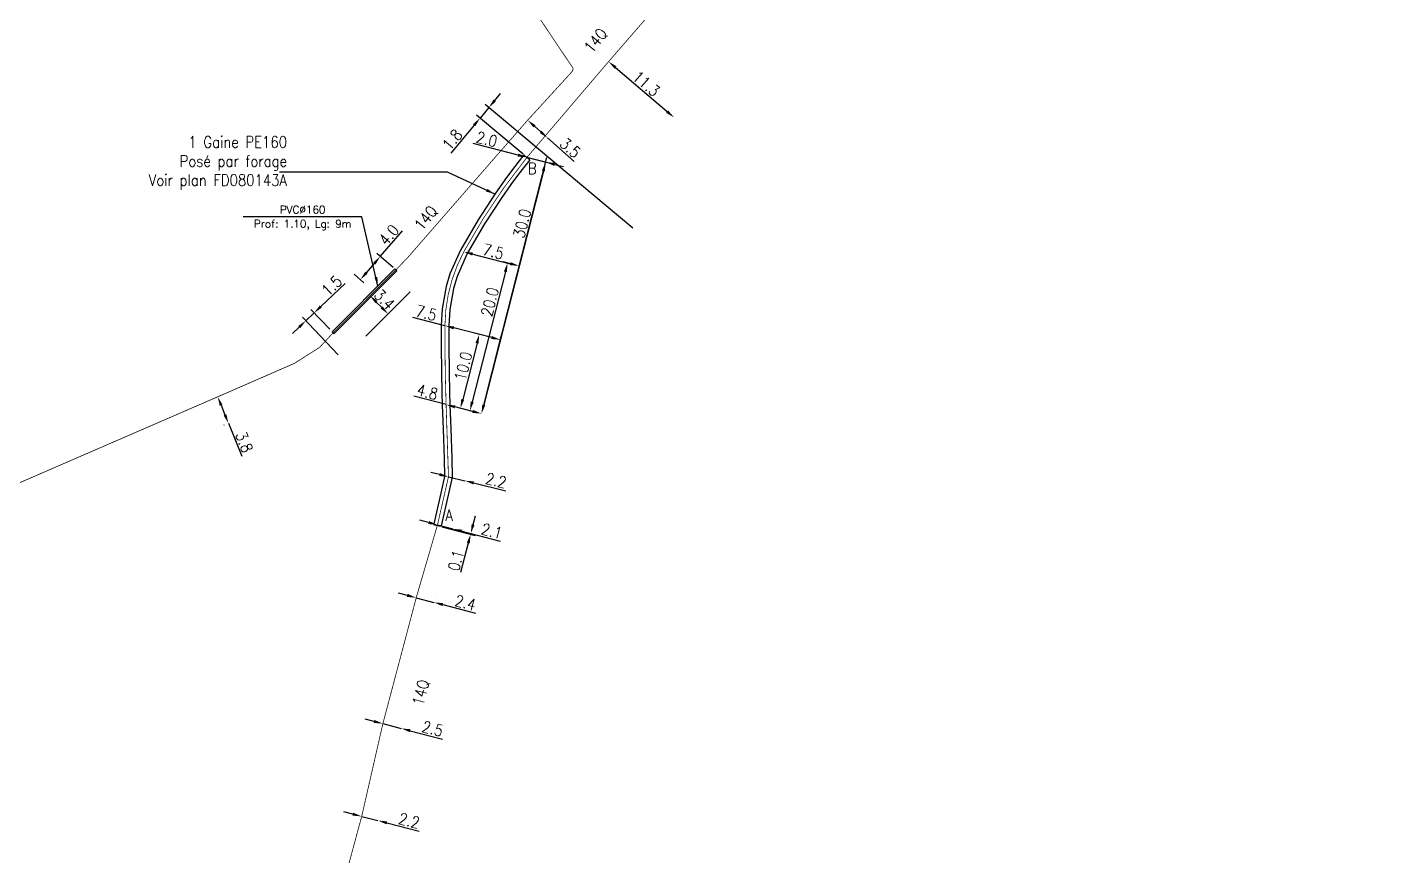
# Model space of a CAD drawing. Header units: millimetres. Extents: x 79997 to 81000, y 143376 to 144000.
# Drawn here: x 80105.6 to 80284.5, y 143750.9 to 143859.6 of the extents above; entities that cross this region are included whole.
import ezdxf
from ezdxf.enums import TextEntityAlignment as Align

# ---------------------------------------------------------------- set-up
doc = ezdxf.new("R2010")
doc.units = ezdxf.units.MM
doc.header["$PDMODE"] = 34
doc.linetypes.add('S_SIGNAL', pattern=[10, 4, -1.5, 0, -1.5, 0, -1.5, 0, -1.5])
doc.linetypes.add('S_ST', pattern=[14, 8, -1.5, 0, -1.5, 0, -1.5, 0, -1.5])
doc.layers.get('DEFPOINTS').update_dxf_attribs({"linetype": 'CONTINUOUS'})
doc.layers.add('S_100', color=5, linetype='S_SIGNAL')
doc.layers.add('S_400', color=7, linetype='CONTINUOUS')
doc.styles.get("Standard").update_dxf_attribs({"font": 'romans.shx', "width": 0.85})
doc.dimstyles.get("Standard").update_dxf_attribs({"dimtxt": 1.5, "dimasz": 1.2, "dimexe": 0.625, "dimexo": 0.625, "dimgap": 0.25, "dimtad": 1, "dimdec": 1, "dimzin": 0, "dimdsep": 46, "dimtxsty": 'Standard', "dimcen": -0.5, "dimadec": 0, "dimazin": 0, "dimtfac": 1, "dimtdec": 1, "dimtmove": 0, "dimatfit": 3, "dimfxl": 0, "dimtolj": 1, "dimtzin": 0, "dimarcsym": 0})

# ---------------------------------------------------------------- blocks, each defined once
blk = doc.blocks.new('*D5')
at = {"layer": 'DEFPOINTS', "color": 0, "linetype": 'Continuous', "transparency": 16777216}
for p in [(80171.33, 143847.38), (80173.95, 143845.06), (80173.95, 143845.06)]:
    blk.add_point(p, dxfattribs=at)
at = {"layer": 'S_100', "color": 0, "linetype": 'Continuous', "lineweight": -2, "transparency": 16777216}
for p, q in [((80172.23, 143846.58), (80173.05, 143845.85)), ((80173.95, 143845.06), (80177.45, 143841.96))]:
    blk.add_line(p, q, dxfattribs=at)
at = {"layer": 'S_100', "color": 0, "linetype": 'Continuous', "transparency": 16777216}
for points in [[(80172.36, 143846.73), (80172.09, 143846.43), (80171.33, 143847.38)], [(80173.18, 143846), (80172.92, 143845.7), (80173.95, 143845.06)]]:
    blk.add_solid(points, dxfattribs=at)
at = {"layer": 'S_100', "color": 0, "linetype": 'Continuous', "transparency": 16777216, "insert": (80176.92, 143843.76), "char_height": 1.5, "attachment_point": 5, "rotation": 318.4886}
blk.add_mtext('\\A1;3.5', dxfattribs=at)
blk = doc.blocks.new('*D9')
at = {"layer": 'DEFPOINTS', "color": 0, "linetype": 'Continuous', "transparency": 16777216}
for p in [(80130.64, 143811.1), (80132.04, 143807.63), (80132.05, 143807.63)]:
    blk.add_point(p, dxfattribs=at)
at = {"layer": 'S_100', "color": 0, "linetype": 'Continuous', "lineweight": -2, "transparency": 16777216}
for p, q in [((80130.06, 143810.87), (80130.06, 143810.87)), ((80131.09, 143809.99), (80131.59, 143808.74)), ((80131.47, 143807.39), (80131.46, 143807.39)), ((80132.04, 143807.63), (80133.79, 143803.31))]:
    blk.add_line(p, q, dxfattribs=at)
at = {"layer": 'S_100', "color": 0, "linetype": 'Continuous', "transparency": 16777216}
for points in [[(80131.27, 143810.07), (80130.9, 143809.92), (80130.64, 143811.1)], [(80131.78, 143808.81), (80131.41, 143808.66), (80132.04, 143807.63)]]:
    blk.add_solid(points, dxfattribs=at)
at = {"layer": 'S_100', "color": 0, "linetype": 'Continuous', "transparency": 16777216, "insert": (80134.12, 143805.15), "char_height": 1.5, "attachment_point": 5, "rotation": 292.0255}
blk.add_mtext('\\A1;3.8', dxfattribs=at)
blk = doc.blocks.new('*D78')
at = {"layer": 'DEFPOINTS', "color": 0, "linetype": 'Continuous', "transparency": 16777216}
for p in [(80151.98, 143829.5), (80148.06, 143827.6, 0.23), (80154.14, 143827.64)]:
    blk.add_point(p, dxfattribs=at)
at = {"layer": 'S_400', "color": 0, "linetype": 'Continuous', "lineweight": -2, "transparency": 16777216}
for p, q in [((80151.98, 143829.5), (80154.9, 143832.88)), ((80153.67, 143828.05), (80151.51, 143829.91)), ((80150.15, 143827.38), (80151.2, 143828.59)), ((80148.53, 143827.19), (80149.84, 143826.06))]:
    blk.add_line(p, q, dxfattribs=at)
at = {"layer": 'S_400', "color": 0, "linetype": 'Continuous', "transparency": 16777216}
for points in [[(80151.05, 143828.72), (80151.35, 143828.46), (80151.98, 143829.5)], [(80150, 143827.51), (80150.31, 143827.25), (80149.37, 143826.47)]]:
    blk.add_solid(points, dxfattribs=at)
at = {"layer": 'S_400', "color": 0, "linetype": 'Continuous', "transparency": 16777216, "insert": (80153.11, 143832.34), "char_height": 1.5, "attachment_point": 5, "rotation": 49.2262}
blk.add_mtext('\\A1;4.0', dxfattribs=at)
blk = doc.blocks.new('*D79')
at = {"layer": 'DEFPOINTS', "color": 0, "linetype": 'Continuous', "transparency": 16777216}
for p in [(80143.3, 143822.11), (80145.78, 143819.5), (80146.89, 143816.15, 0.83)]:
    blk.add_point(p, dxfattribs=at)
at = {"layer": 'S_400', "color": 0, "linetype": 'Continuous', "lineweight": -2, "transparency": 16777216}
for p, q in [((80144.17, 143822.94), (80147.38, 143825.98)), ((80145.35, 143819.95), (80142.87, 143822.56)), ((80146.46, 143816.6), (80141.78, 143821.53)), ((80142.21, 143821.08), (80143.3, 143822.11)), ((80141.34, 143820.25), (80140.47, 143819.42))]:
    blk.add_line(p, q, dxfattribs=at)
at = {"layer": 'S_400', "color": 0, "linetype": 'Continuous', "transparency": 16777216}
for points in [[(80144.04, 143823.08), (80144.31, 143822.79), (80143.3, 143822.11)], [(80141.21, 143820.39), (80141.48, 143820.1), (80142.21, 143821.08)]]:
    blk.add_solid(points, dxfattribs=at)
at = {"layer": 'S_400', "color": 0, "linetype": 'Continuous', "transparency": 16777216, "insert": (80145.61, 143825.67), "char_height": 1.5, "attachment_point": 5, "rotation": 43.5064}
blk.add_mtext('\\A1;1.5', dxfattribs=at)
blk = doc.blocks.new('*D81')
at = {"layer": 'DEFPOINTS', "color": 0, "linetype": 'Continuous', "transparency": 16777216}
for p in [(80150.62, 143824.38), (80153.01, 143821.97), (80153.01, 143821.97)]:
    blk.add_point(p, dxfattribs=at)
at = {"layer": 'S_400', "color": 0, "linetype": 'Continuous', "lineweight": -2, "transparency": 16777216}
blk.add_line((80151.46, 143823.53), (80152.17, 143822.82), dxfattribs=at)
at = {"layer": 'S_400', "color": 0, "linetype": 'Continuous', "transparency": 16777216}
for points in [[(80151.6, 143823.67), (80151.32, 143823.39), (80150.62, 143824.38)], [(80152.31, 143822.96), (80152.02, 143822.68), (80153.01, 143821.97)]]:
    blk.add_solid(points, dxfattribs=at)
at = {"layer": 'S_400', "color": 0, "linetype": 'Continuous', "transparency": 16777216, "insert": (80152.52, 143823.88), "char_height": 1.5, "attachment_point": 5, "rotation": 314.7571}
blk.add_mtext('\\A1;3.4', dxfattribs=at)
blk = doc.blocks.new('*D94')
at = {"layer": 'DEFPOINTS', "color": 0, "linetype": 'Continuous', "transparency": 16777216}
for p in [(80166.23, 143849.04), (80171.23, 143842.51), (80185.63, 143832.83)]:
    blk.add_point(p, dxfattribs=at)
at = {"layer": 'S_400', "color": 0, "linetype": 'Continuous', "lineweight": -2, "transparency": 16777216}
for p, q in [((80185.15, 143833.23), (80165.75, 143849.44)), ((80167, 143849.96), (80167.77, 143850.88)), ((80170.75, 143842.91), (80164.59, 143848.06)), ((80166.23, 143849.04), (80165.07, 143847.66)), ((80164.3, 143846.73), (80161.23, 143843.05))]:
    blk.add_line(p, q, dxfattribs=at)
at = {"layer": 'S_400', "color": 0, "linetype": 'Continuous', "transparency": 16777216}
for points in [[(80166.84, 143850.09), (80167.15, 143849.83), (80166.23, 143849.04)], [(80164.15, 143846.86), (80164.46, 143846.61), (80165.07, 143847.66)]]:
    blk.add_solid(points, dxfattribs=at)
at = {"layer": 'S_400', "color": 0, "linetype": 'Continuous', "transparency": 16777216, "insert": (80161.42, 143844.84), "char_height": 1.5, "attachment_point": 5, "rotation": 50.1308}
blk.add_mtext('\\A1;1.8', dxfattribs=at)
blk = doc.blocks.new('*D95')
at = {"layer": 'DEFPOINTS', "color": 0, "linetype": 'Continuous', "transparency": 16777216}
for p in [(80160.47, 143820.43), (80167.74, 143818.58), (80165.27, 143808.89)]:
    blk.add_point(p, dxfattribs=at)
at = {"layer": 'S_100', "color": 0, "linetype": 'Continuous', "lineweight": -2, "transparency": 16777216}
for p, q in [((80160.47, 143820.43), (80156.24, 143821.51)), ((80160.32, 143819.83), (80160.32, 143819.83)), ((80166.58, 143818.87), (80161.63, 143820.14)), ((80165.42, 143809.49), (80167.89, 143819.18))]:
    blk.add_line(p, q, dxfattribs=at)
at = {"layer": 'S_100', "color": 0, "linetype": 'Continuous', "transparency": 16777216}
for points in [[(80161.68, 143820.33), (80161.58, 143819.94), (80160.47, 143820.43)], [(80166.63, 143819.07), (80166.53, 143818.68), (80167.74, 143818.58)]]:
    blk.add_solid(points, dxfattribs=at)
at = {"layer": 'S_100', "color": 0, "linetype": 'Continuous', "transparency": 16777216, "insert": (80158.02, 143822.09), "char_height": 1.5, "attachment_point": 5, "rotation": 345.6899}
blk.add_mtext('\\A1;7.5', dxfattribs=at)
blk = doc.blocks.new('*D96')
at = {"layer": 'DEFPOINTS', "color": 0, "linetype": 'Continuous', "transparency": 16777216}
for p in [(80167.74, 143818.58), (80162.5, 143809.59), (80165.27, 143808.89)]:
    blk.add_point(p, dxfattribs=at)
at = {"layer": 'S_100', "color": 0, "linetype": 'Continuous', "lineweight": -2, "transparency": 16777216}
for p, q in [((80167.13, 143818.73), (80164.37, 143819.44)), ((80164.68, 143818.12), (80162.8, 143810.76)), ((80164.66, 143809.04), (80161.9, 143809.75))]:
    blk.add_line(p, q, dxfattribs=at)
at = {"layer": 'S_100', "color": 0, "linetype": 'Continuous', "transparency": 16777216}
for points in [[(80164.48, 143818.17), (80164.87, 143818.07), (80164.97, 143819.28)], [(80162.61, 143810.81), (80162.99, 143810.71), (80162.5, 143809.59)]]:
    blk.add_solid(points, dxfattribs=at)
at = {"layer": 'S_100', "color": 0, "linetype": 'Continuous', "transparency": 16777216, "insert": (80162.88, 143815.11), "char_height": 1.5, "attachment_point": 5, "rotation": 75.6899}
blk.add_mtext('\\A1;10.0', dxfattribs=at)
blk = doc.blocks.new('*D97')
at = {"layer": 'DEFPOINTS', "color": 0, "linetype": 'Continuous', "transparency": 16777216}
for p in [(80170.21, 143828.27), (80163.75, 143809.28), (80163.75, 143809.28)]:
    blk.add_point(p, dxfattribs=at)
at = {"layer": 'S_100', "color": 0, "linetype": 'Continuous', "lineweight": -2, "transparency": 16777216}
for p, q in [((80169.6, 143828.42), (80168.09, 143828.81)), ((80168.4, 143827.49), (80164.05, 143810.44))]:
    blk.add_line(p, q, dxfattribs=at)
at = {"layer": 'S_100', "color": 0, "linetype": 'Continuous', "transparency": 16777216}
for points in [[(80168.2, 143827.54), (80168.59, 143827.44), (80168.69, 143828.65)], [(80163.85, 143810.49), (80164.24, 143810.39), (80163.75, 143809.28)]]:
    blk.add_solid(points, dxfattribs=at)
at = {"layer": 'S_100', "color": 0, "linetype": 'Continuous', "transparency": 16777216, "insert": (80166.36, 143823.55), "char_height": 1.5, "attachment_point": 5, "rotation": 75.6899}
blk.add_mtext('\\A1;20.0', dxfattribs=at)
blk = doc.blocks.new('*D98')
at = {"layer": 'DEFPOINTS', "color": 0, "linetype": 'Continuous', "transparency": 16777216}
for p in [(80171.23, 143842.51), (80165.27, 143808.89), (80165.27, 143808.89)]:
    blk.add_point(p, dxfattribs=at)
at = {"layer": 'S_400', "color": 0, "linetype": 'Continuous', "lineweight": -2, "transparency": 16777216}
for p, q in [((80171.84, 143842.36), (80174.29, 143841.73)), ((80173.39, 143840.72), (80165.56, 143810.05))]:
    blk.add_line(p, q, dxfattribs=at)
at = {"layer": 'S_400', "color": 0, "linetype": 'Continuous', "transparency": 16777216}
for points in [[(80173.19, 143840.77), (80173.58, 143840.67), (80173.68, 143841.89)], [(80165.37, 143810.1), (80165.76, 143810), (80165.27, 143808.89)]]:
    blk.add_solid(points, dxfattribs=at)
at = {"layer": 'S_400', "color": 0, "linetype": 'Continuous', "transparency": 16777216, "insert": (80170.6, 143833.85), "char_height": 1.5, "attachment_point": 5, "rotation": 75.6899}
blk.add_mtext('\\A1;30.0', dxfattribs=at)
blk = doc.blocks.new('*D99')
at = {"layer": 'DEFPOINTS', "color": 0, "linetype": 'Continuous', "transparency": 16777216}
for p in [(80162.94, 143830.12), (80170.21, 143828.27), (80170.21, 143828.27)]:
    blk.add_point(p, dxfattribs=at)
at = {"layer": 'S_100', "color": 0, "linetype": 'Continuous', "lineweight": -2, "transparency": 16777216}
blk.add_line((80164.11, 143829.82), (80169.05, 143828.56), dxfattribs=at)
at = {"layer": 'S_100', "color": 0, "linetype": 'Continuous', "transparency": 16777216}
for points in [[(80164.16, 143830.02), (80164.06, 143829.63), (80162.94, 143830.12)], [(80169.1, 143828.76), (80169, 143828.37), (80170.21, 143828.27)]]:
    blk.add_solid(points, dxfattribs=at)
at = {"layer": 'S_100', "color": 0, "linetype": 'Continuous', "transparency": 16777216, "insert": (80166.82, 143830.16), "char_height": 1.5, "attachment_point": 5, "rotation": 345.6899}
blk.add_mtext('\\A1;7.5', dxfattribs=at)
blk = doc.blocks.new('*D100')
at = {"layer": 'DEFPOINTS', "color": 0, "linetype": 'Continuous', "transparency": 16777216}
for p in [(80171.23, 143842.51), (80173.68, 143841.89), (80165.27, 143808.89)]:
    blk.add_point(p, dxfattribs=at)
at = {"layer": 'S_400', "color": 0, "linetype": 'Continuous', "lineweight": -2, "transparency": 16777216}
for p, q in [((80170.07, 143842.81), (80164.18, 143844.31)), ((80165.42, 143809.49), (80173.84, 143842.49)), ((80173.68, 143841.89), (80171.23, 143842.51)), ((80174.85, 143841.59), (80176.01, 143841.29))]:
    blk.add_line(p, q, dxfattribs=at)
at = {"layer": 'S_400', "color": 0, "linetype": 'Continuous', "transparency": 16777216}
for points in [[(80170.12, 143843), (80170.02, 143842.61), (80171.23, 143842.51)], [(80174.9, 143841.78), (80174.8, 143841.4), (80173.68, 143841.89)]]:
    blk.add_solid(points, dxfattribs=at)
at = {"layer": 'S_400', "color": 0, "linetype": 'Continuous', "transparency": 16777216, "insert": (80165.96, 143844.89), "char_height": 1.5, "attachment_point": 5, "rotation": 345.6899}
blk.add_mtext('\\A1;2.0', dxfattribs=at)
blk = doc.blocks.new('*D101')
at = {"layer": 'DEFPOINTS', "color": 0, "linetype": 'Continuous', "transparency": 16777216}
for p in [(80160.62, 143810.07), (80165.27, 143808.89), (80165.27, 143808.89)]:
    blk.add_point(p, dxfattribs=at)
at = {"layer": 'S_100', "color": 0, "linetype": 'Continuous', "lineweight": -2, "transparency": 16777216}
for p, q in [((80160.62, 143810.07), (80156.38, 143811.16)), ((80164.1, 143809.18), (80161.78, 143809.78))]:
    blk.add_line(p, q, dxfattribs=at)
at = {"layer": 'S_100', "color": 0, "linetype": 'Continuous', "transparency": 16777216}
for points in [[(80161.83, 143809.97), (80161.73, 143809.58), (80160.62, 143810.07)], [(80164.15, 143809.38), (80164.05, 143808.99), (80165.27, 143808.89)]]:
    blk.add_solid(points, dxfattribs=at)
at = {"layer": 'S_100', "color": 0, "linetype": 'Continuous', "transparency": 16777216, "insert": (80158.16, 143811.73), "char_height": 1.5, "attachment_point": 5, "rotation": 345.6899}
blk.add_mtext('\\A1;4.8', dxfattribs=at)
blk = doc.blocks.new('*D102')
at = {"layer": 'DEFPOINTS', "color": 0, "linetype": 'Continuous', "transparency": 16777216}
for p in [(80159.49, 143794.3), (80161.52, 143793.77), (80161.52, 143793.77)]:
    blk.add_point(p, dxfattribs=at)
at = {"layer": 'S_100', "color": 0, "linetype": 'Continuous', "lineweight": -2, "transparency": 16777216}
for p, q in [((80158.33, 143794.6), (80157.17, 143794.91)), ((80159.49, 143794.3), (80161.52, 143793.77)), ((80162.69, 143793.47), (80167.72, 143792.16))]:
    blk.add_line(p, q, dxfattribs=at)
at = {"layer": 'S_100', "color": 0, "linetype": 'Continuous', "transparency": 16777216}
for points in [[(80158.38, 143794.8), (80158.28, 143794.41), (80159.49, 143794.3)], [(80162.74, 143793.67), (80162.64, 143793.28), (80161.52, 143793.77)]]:
    blk.add_solid(points, dxfattribs=at)
at = {"layer": 'S_100', "color": 0, "linetype": 'Continuous', "transparency": 16777216, "insert": (80166.62, 143793.48), "char_height": 1.5, "attachment_point": 5, "rotation": 345.4321}
blk.add_mtext('\\A1;2.1', dxfattribs=at)
blk = doc.blocks.new('*D103')
at = {"layer": 'DEFPOINTS', "color": 0, "linetype": 'Continuous', "transparency": 16777216}
for p in [(80160.93, 143800.61), (80163.07, 143800.09), (80163.07, 143800.09)]:
    blk.add_point(p, dxfattribs=at)
at = {"layer": 'S_100', "color": 0, "linetype": 'Continuous', "lineweight": -2, "transparency": 16777216}
for p, q in [((80159.76, 143800.9), (80158.6, 143801.18)), ((80160.93, 143800.61), (80163.07, 143800.09)), ((80164.23, 143799.81), (80168.48, 143798.77))]:
    blk.add_line(p, q, dxfattribs=at)
at = {"layer": 'S_100', "color": 0, "linetype": 'Continuous', "transparency": 16777216}
for points in [[(80159.81, 143801.09), (80159.72, 143800.7), (80160.93, 143800.61)], [(80164.28, 143800), (80164.18, 143799.61), (80163.07, 143800.09)]]:
    blk.add_solid(points, dxfattribs=at)
at = {"layer": 'S_100', "color": 0, "linetype": 'Continuous', "transparency": 16777216, "insert": (80167.18, 143800.12), "char_height": 1.5, "attachment_point": 5, "rotation": 346.2884}
blk.add_mtext('\\A1;2.2', dxfattribs=at)
blk = doc.blocks.new('*D104')
at = {"layer": 'DEFPOINTS', "color": 0, "linetype": 'Continuous', "transparency": 16777216}
for p in [(80159.46, 143794.21), (80161.52, 143793.77), (80163.86, 143793.17)]:
    blk.add_point(p, dxfattribs=at)
at = {"layer": 'S_400', "color": 0, "linetype": 'Continuous', "lineweight": -2, "transparency": 16777216}
for p, q in [((80160.07, 143794.05), (80164.44, 143792.91)), ((80164.16, 143794.33), (80164.46, 143795.49)), ((80162.13, 143793.62), (80164.46, 143793.01)), ((80163.86, 143793.17), (80163.83, 143793.07)), ((80163.53, 143791.91), (80162.52, 143788.03))]:
    blk.add_line(p, q, dxfattribs=at)
at = {"layer": 'S_400', "color": 0, "linetype": 'Continuous', "transparency": 16777216}
for points in [[(80163.97, 143794.38), (80164.35, 143794.28), (80163.86, 143793.17)], [(80163.34, 143791.96), (80163.73, 143791.86), (80163.83, 143793.07)]]:
    blk.add_solid(points, dxfattribs=at)
at = {"layer": 'S_400', "color": 0, "linetype": 'Continuous', "transparency": 16777216, "insert": (80161.91, 143789.64), "char_height": 1.5, "attachment_point": 5, "rotation": 75.4321}
blk.add_mtext('\\A1;0.1', dxfattribs=at)
blk = doc.blocks.new('*D105')
at = {"layer": 'DEFPOINTS', "color": 0, "linetype": 'Continuous', "transparency": 16777216}
for p in [(80156.7, 143784.74), (80159.02, 143784.13), (80159.02, 143784.13)]:
    blk.add_point(p, dxfattribs=at)
at = {"layer": 'S_100', "color": 0, "linetype": 'Continuous', "lineweight": -2, "transparency": 16777216}
for p, q in [((80155.54, 143785.04), (80154.37, 143785.34)), ((80156.85, 143785.34), (80156.85, 143785.34)), ((80156.7, 143784.74), (80159.02, 143784.13)), ((80159.18, 143784.74), (80159.18, 143784.74)), ((80160.18, 143783.83), (80164.47, 143782.72))]:
    blk.add_line(p, q, dxfattribs=at)
at = {"layer": 'S_100', "color": 0, "linetype": 'Continuous', "transparency": 16777216}
for points in [[(80155.59, 143785.23), (80155.48, 143784.85), (80156.7, 143784.74)], [(80160.23, 143784.03), (80160.13, 143783.64), (80159.02, 143784.13)]]:
    blk.add_solid(points, dxfattribs=at)
at = {"layer": 'S_100', "color": 0, "linetype": 'Continuous', "transparency": 16777216, "insert": (80163.16, 143784.09), "char_height": 1.5, "attachment_point": 5, "rotation": 345.4321}
blk.add_mtext('\\A1;2.4', dxfattribs=at)
blk = doc.blocks.new('*D106')
at = {"layer": 'DEFPOINTS', "color": 0, "linetype": 'Continuous', "transparency": 16777216}
for p in [(80152.32, 143768.22), (80154.74, 143767.59), (80154.74, 143767.59)]:
    blk.add_point(p, dxfattribs=at)
at = {"layer": 'S_100', "color": 0, "linetype": 'Continuous', "lineweight": -2, "transparency": 16777216}
for p, q in [((80151.16, 143768.52), (80149.99, 143768.82)), ((80152.32, 143768.22), (80154.74, 143767.59)), ((80155.9, 143767.29), (80160.13, 143766.2))]:
    blk.add_line(p, q, dxfattribs=at)
at = {"layer": 'S_100', "color": 0, "linetype": 'Continuous', "transparency": 16777216}
for points in [[(80151.21, 143768.71), (80151.11, 143768.32), (80152.32, 143768.22)], [(80155.95, 143767.49), (80155.85, 143767.1), (80154.74, 143767.59)]]:
    blk.add_solid(points, dxfattribs=at)
at = {"layer": 'S_100', "color": 0, "linetype": 'Continuous', "transparency": 16777216, "insert": (80158.85, 143767.56), "char_height": 1.5, "attachment_point": 5, "rotation": 345.5293}
blk.add_mtext('\\A1;2.5', dxfattribs=at)
blk = doc.blocks.new('*D107')
at = {"layer": 'DEFPOINTS', "color": 0, "linetype": 'Continuous', "transparency": 16777216}
for p in [(80149.54, 143756.05), (80151.67, 143755.51), (80151.67, 143755.51)]:
    blk.add_point(p, dxfattribs=at)
at = {"layer": 'S_100', "color": 0, "linetype": 'Continuous', "lineweight": -2, "transparency": 16777216}
for p, q in [((80148.37, 143756.35), (80147.21, 143756.65)), ((80149.54, 143756.05), (80151.67, 143755.51)), ((80152.83, 143755.21), (80157.07, 143754.13))]:
    blk.add_line(p, q, dxfattribs=at)
at = {"layer": 'S_100', "color": 0, "linetype": 'Continuous', "transparency": 16777216}
for points in [[(80148.42, 143756.54), (80148.32, 143756.16), (80149.54, 143756.05)], [(80152.88, 143755.4), (80152.78, 143755.02), (80151.67, 143755.51)]]:
    blk.add_solid(points, dxfattribs=at)
at = {"layer": 'S_100', "color": 0, "linetype": 'Continuous', "transparency": 16777216, "insert": (80155.78, 143755.49), "char_height": 1.5, "attachment_point": 5, "rotation": 345.6594}
blk.add_mtext('\\A1;2.2', dxfattribs=at)
blk = doc.blocks.new('*D135')
at = {"layer": 'DEFPOINTS', "color": 0, "linetype": 'Continuous', "transparency": 16777216}
for p in [(80181.95, 143855.07, 0.25), (80190.55, 143847.74, 0.25), (80190.55, 143847.74)]:
    blk.add_point(p, dxfattribs=at)
at = {"layer": 'S_100', "color": 0, "linetype": 'Continuous', "lineweight": -2, "transparency": 16777216}
blk.add_line((80182.86, 143854.29), (80189.63, 143848.52), dxfattribs=at)
at = {"layer": 'S_100', "color": 0, "linetype": 'Continuous', "transparency": 16777216}
for points in [[(80182.99, 143854.45), (80182.73, 143854.14), (80181.95, 143855.07)], [(80189.76, 143848.67), (80189.5, 143848.36), (80190.55, 143847.74)]]:
    blk.add_solid(points, dxfattribs=at)
at = {"layer": 'S_100', "color": 0, "linetype": 'Continuous', "transparency": 16777216, "insert": (80186.9, 143852.17), "char_height": 1.5, "attachment_point": 5, "rotation": 319.5155}
blk.add_mtext('\\A1;11.3', dxfattribs=at)

msp = doc.modelspace()

# ---------------------------------------------------------------- linework, layer by layer
at = {"layer": 'S_100', "linetype": 'S_ST', "const_width": 0.1, "flags": 128}
msp.add_lwpolyline([(80107.47, 143594.46), (80109.03, 143600.22), (80112.33, 143613.13), (80116.16, 143627.03), (80120.25, 143643.56), (80123.48, 143655.77), (80127.17, 143670.11), (80130.92, 143685.14), (80134.18, 143697.22), (80138.07, 143713.15), (80140.43, 143722.07), (80143.96, 143734.11), (80146.38, 143744.4), (80149.54, 143756.05), (80152.32, 143768.22), (80156.7, 143784.74), (80159.49, 143794.3), (80160.93, 143800.61), (80160.62, 143810.07, -0.009568), (80160.47, 143820.43, -0.122901), (80162.94, 143830.12, -0.044851), (80171.23, 143842.51), (80177.92, 143850.35), (80181.95, 143855.07), (80206.46, 143883.29), (80226.77, 143907.6), (80236.46, 143918.63), (80251.39, 143936.32), (80266.98, 143954.75), (80279.48, 143970.25, 0.224509), (80283.98, 143988.88, 0.096395), (80279.32, 144000, 0.096395)], format="xyb", dxfattribs=at)
at = {"layer": 'S_100', "linetype": 'S_ST', "const_width": 0.1}
msp.add_lwpolyline([(80161.28, 143878.4), (80165.09, 143872.7), (80165.55, 143871.82), (80170.05, 143864.98), (80177.27, 143854.22), (80177.26, 143853.98), (80177.14, 143853.74), (80176.94, 143853.52), (80171.33, 143847.39), (80167.9, 143843.48), (80155.62, 143829.41), (80154.01, 143827.72), (80145.78, 143819.49), (80144.01, 143817.58), (80140.72, 143815.49), (80130.64, 143811.1), (80098.99, 143797.38), (80053.88, 143778.5), (80018.89, 143764.05), (80000, 143756.26)], dxfattribs=at)
at = {"layer": 'S_400', "color": 7, "linetype": 'CONTINUOUS'}
for p, q in [((80170.84, 143842.82), (80169.35, 143840.91)), ((80171.63, 143842.2), (80170.14, 143840.31)), ((80170.84, 143842.82), (80171.23, 143842.51)), ((80171.63, 143842.2), (80171.23, 143842.51)), ((80169.35, 143840.91), (80168.32, 143839.54)), ((80168.32, 143839.54), (80167.02, 143837.7)), ((80169.13, 143838.95), (80167.84, 143837.13)), ((80170.14, 143840.31), (80169.13, 143838.95)), ((80167.02, 143837.7), (80164.82, 143834.33)), ((80167.84, 143837.13), (80165.67, 143833.81)), ((80164.82, 143834.33), (80162.5, 143830.35)), ((80165.67, 143833.81), (80163.39, 143829.89)), ((80162.5, 143830.35), (80161.12, 143827.22)), ((80163.39, 143829.89), (80162.07, 143826.87)), ((80161.12, 143827.22), (80160.62, 143825.55)), ((80162.07, 143826.87), (80161.6, 143825.31)), ((80160.62, 143825.55), (80160.1, 143822.65)), ((80161.6, 143825.31), (80161.09, 143822.53)), ((80160.1, 143822.65), (80159.97, 143820.45)), ((80161.09, 143822.53), (80160.97, 143820.42)), ((80159.97, 143820.45), (80159.97, 143817.73)), ((80160.97, 143820.42), (80160.97, 143817.73)), ((80159.97, 143817.73), (80160.01, 143814.37)), ((80160.97, 143817.73), (80161.01, 143814.39)), ((80160.01, 143814.37), (80160.07, 143811.64)), ((80161.01, 143814.39), (80161.07, 143811.66)), ((80160.07, 143811.64), (80160.12, 143810.06)), ((80160.12, 143810.06), (80160.22, 143806.86)), ((80161.07, 143811.66), (80161.12, 143810.09)), ((80161.12, 143810.09), (80161.22, 143806.9)), ((80160.22, 143806.86), (80160.35, 143803.02)), ((80161.22, 143806.9), (80161.35, 143803.05)), ((80160.35, 143803.02), (80160.43, 143800.66)), ((80161.35, 143803.05), (80161.43, 143800.57)), ((80160.43, 143800.66), (80159.92, 143798.44)), ((80161.43, 143800.57), (80160.9, 143798.21)), ((80159.92, 143798.44), (80159.01, 143794.43)), ((80160.9, 143798.21), (80159.98, 143794.18)), ((80159.01, 143794.43), (80158.98, 143794.35)), ((80158.98, 143794.35), (80159.46, 143794.21)), ((80159.94, 143794.07), (80159.46, 143794.21)), ((80159.98, 143794.18), (80159.94, 143794.07))]:
    msp.add_line(p, q, dxfattribs=at)
at = {"layer": 'S_400'}
msp.add_line((80155.92, 143824.89), (80150.1, 143819.05), dxfattribs=at)
msp.add_lwpolyline([(80145.9, 143819.37), (80154.14, 143827.64), (80153.91, 143827.87), (80145.67, 143819.6)], close=True, dxfattribs=at)

# ---------------------------------------------------------------- texts
at = {"layer": 'S_100', "linetype": 'Continuous', "width": 0.85}
for rotation, p in [(50.4968, (80179.74, 143856.07)), (50.4968, (80157.45, 143832.78)), (75.5293, (80157.6, 143770.47))]:
    msp.add_text('14Q', height=1.5, rotation=rotation, dxfattribs=at).set_placement(p)
at = {"layer": 'S_400', "linetype": 'Continuous', "width": 0.85}
for s, p in [('B', (80171.36, 143840.3)), ('A', (80160.51, 143794.81))]:
    msp.add_text(s, height=1.5, dxfattribs=at).set_placement(p)
at = {"layer": 'S_400', "linetype": 'Continuous'}
for s, p in [('PVC%%C160', (80141.79, 143835.65)), ('Prof: 1.10, Lg: 9m', (80141.79, 143833.63))]:
    msp.add_text(s, height=1, dxfattribs=at).set_placement(p, align=Align.MIDDLE)
at = {"layer": 'S_400', "linetype": 'Continuous', "insert": (80139.74, 143838.27), "char_height": 1.5, "attachment_point": 9}
msp.add_mtext('\\A1;1 Gaine PE160\\PPosé par forage\\PVoir plan FD080143A', dxfattribs=at)

# ---------------------------------------------------------------- dimensions: what is measured, and where the dimension line sits
at = {"layer": 'S_100', "linetype": 'Continuous'}
for base, p1, p2, angle, picture, middle, dimtype in [((80190.55, 143847.74), (80181.95, 143855.07, 0.25), (80190.55, 143847.74, 0.25), 139.5155, '*D135', (80186.25, 143851.4), 160), ((80173.95, 143845.06), (80171.33, 143847.38), (80173.95, 143845.06), 318.4886, '*D5', (80176.26, 143843.01), 161), ((80170.21, 143828.27), (80162.94, 143830.12), (80170.21, 143828.27), 165.6899, '*D99', (80166.58, 143829.19), 160), ((80163.75, 143809.28), (80170.21, 143828.27), (80163.75, 143809.28), 75.6899, '*D97', (80167.33, 143823.31), 160), ((80167.74, 143818.58), (80160.47, 143820.43), (80165.27, 143808.89), 165.6899, '*D95', (80157.77, 143821.12), 160), ((80162.5, 143809.59), (80167.74, 143818.58), (80165.27, 143808.89), 75.6899, '*D96', (80163.85, 143814.86), 160), ((80165.27, 143808.89), (80160.62, 143810.07), (80165.27, 143808.89), 165.6899, '*D101', (80157.92, 143810.76), 160), ((80132.04, 143807.63), (80130.64, 143811.1), (80132.05, 143807.63), 292.0255, '*D9', (80133.19, 143804.78), 161), ((80163.07, 143800.09), (80160.93, 143800.61), (80163.07, 143800.09), 166.2884, '*D103', (80166.94, 143799.15), 160), ((80161.52, 143793.77), (80159.49, 143794.3), (80161.52, 143793.77), 165.4321, '*D102', (80166.36, 143792.52), 160), ((80159.02, 143784.13), (80156.7, 143784.74), (80159.02, 143784.13), 165.4321, '*D105', (80162.91, 143783.12), 160), ((80154.74, 143767.59), (80152.32, 143768.22), (80154.74, 143767.59), 165.5293, '*D106', (80158.6, 143766.6), 160), ((80151.67, 143755.51), (80149.54, 143756.05), (80151.67, 143755.51), 165.6594, '*D107', (80155.53, 143754.52), 160)]:
    dim = msp.add_linear_dim(base=base, p1=p1, p2=p2, angle=angle, dimstyle='Standard', dxfattribs=at)
    dim.commit()
    dim.dimension.update_dxf_attribs({"geometry": picture, "text_midpoint": middle, "dimtype": dimtype})
at = {"layer": 'S_400', "linetype": 'Continuous'}
for base, p1, p2, angle, picture, middle in [((80166.23, 143849.04), (80171.23, 143842.51), (80185.63, 143832.83), 230.1308, '*D94', (80162.19, 143844.2)), ((80151.98, 143829.5), (80148.06, 143827.6, 0.23), (80154.14, 143827.64), 49.2262, '*D78', (80153.87, 143831.68)), ((80143.3, 143822.11), (80146.89, 143816.15, 0.83), (80145.78, 143819.5), 43.5064, '*D79', (80146.29, 143824.95)), ((80163.86, 143793.17), (80159.46, 143794.21), (80161.52, 143793.77), 255.4321, '*D104', (80162.88, 143789.39))]:
    dim = msp.add_linear_dim(base=base, p1=p1, p2=p2, angle=angle, dimstyle='Standard', dxfattribs=at)
    dim.commit()
    dim.dimension.update_dxf_attribs({"geometry": picture, "text_midpoint": middle, "dimtype": 160})
for base, angle, text, picture, middle in [((80173.68, 143841.89), 165.6899, '2.0', '*D100', (80165.72, 143843.92)), ((80165.27, 143808.89), 75.6899, '30.0', '*D98', (80171.57, 143833.6))]:
    dim = msp.add_linear_dim(base=base, p1=(80171.23, 143842.51), p2=(80165.27, 143808.89), angle=angle, text=text, dimstyle='Standard', dxfattribs=at)
    dim.commit()
    dim.dimension.update_dxf_attribs({"geometry": picture, "text_midpoint": middle, "dimtype": 160})
dim = msp.add_aligned_dim(p1=(80150.62, 143824.38), p2=(80153.01, 143821.97), distance=0, dimstyle='Standard', dxfattribs=at)
dim.commit()
dim.dimension.update_dxf_attribs({"geometry": '*D81', "text_midpoint": (80152.52, 143823.88)})

# ---------------------------------------------------------------- leaders
at = {"layer": 'S_400', "linetype": 'Continuous', "annotation_type": 0, "has_hookline": 1, "hookline_direction": 1, "text_width": 20.64}
msp.add_leader([(80167.02, 143837.7), (80160.82, 143840.58), (80159.62, 143840.58)], dimstyle='Standard', dxfattribs=at)
at = {"layer": 'S_400'}
msp.add_leader([(80151.67, 143825.61), (80149.57, 143834.72), (80133.96, 143834.72)], dimstyle='Standard', dxfattribs=at)

doc.saveas('drawing.dxf')
